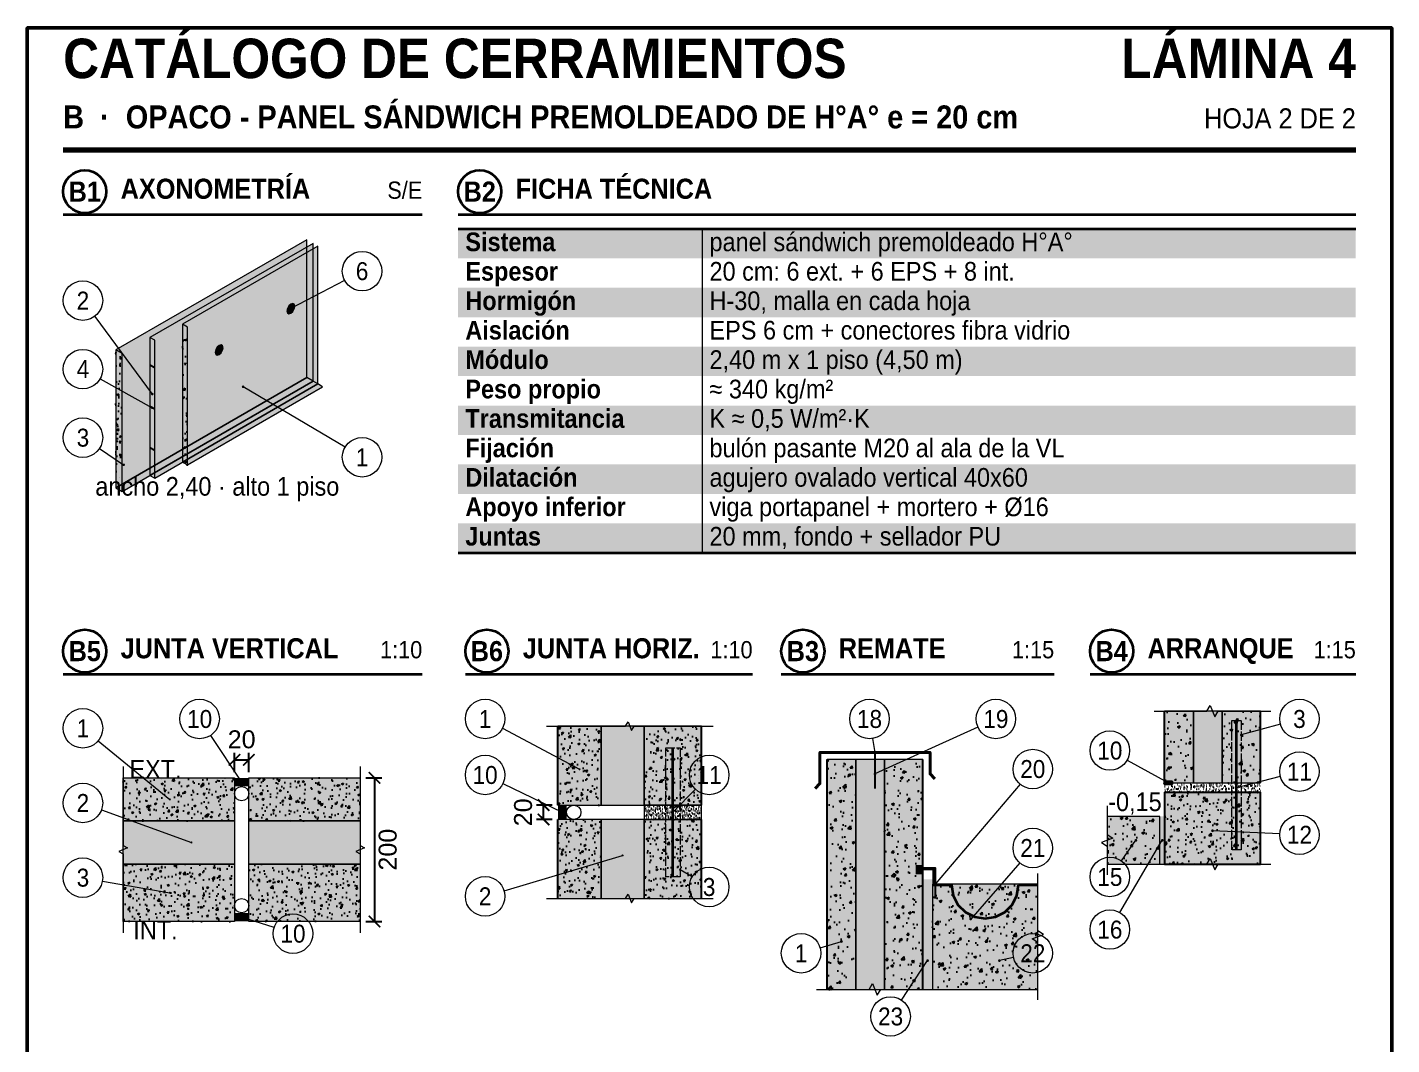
# Model space of a CAD drawing. Header units: millimetres. Extents: x 10 to 200, y 10 to 287.
# Drawn here: x 10 to 200, y 145.4 to 287.1 of the extents above; entities that cross this region are included whole.
import ezdxf
from ezdxf.enums import TextEntityAlignment as Align

# ---------------------------------------------------------------- set-up
doc = ezdxf.new("R2010")
doc.units = ezdxf.units.MM
doc.linetypes.add('DASHED', pattern=[1.524, 1.27, -0.254])
for name, color, linetype in [('0-MARCO', 7, 'Continuous'), ('1-AISLACION', 8, 'Continuous'), ('1-CHAPA', 7, 'Continuous'), ('1-CONTORNO', 7, 'Continuous'), ('1-HORMIGON', 8, 'Continuous'), ('1-OCULTAR', 7, 'Continuous'), ('1-SELLADOS', 250, 'Continuous'), ('1-TORNILLERIA', 7, 'Continuous'), ('1-VISTA', 8, 'Continuous'), ('2-COTAS', 7, 'Continuous'), ('3-REFERENCIAS', 7, 'Continuous'), ('3-TABLAS', 7, 'Continuous'), ('3-TEXTOS', 7, 'Continuous'), ('3-TITULOS', 7, 'Continuous')]:
    doc.layers.add(name, color=color, linetype=linetype)
doc.styles.add('ARIAL', font='arial.ttf')
doc.styles.add('ARIAL-NEGRITA', font='arialbd.ttf')
doc.dimstyles.new('CATALOGO', dxfattribs={"dimtxt": 2.5, "dimasz": 1.6, "dimexe": 1, "dimexo": 0.8, "dimgap": 0.6, "dimtad": 1, "dimdec": 0, "dimtxsty": 'ARIAL', "dimblk": 'ARCHTICK', "dimcen": 2.5, "dimclrd": 7, "dimclre": 7, "dimclrt": 7, "dimazin": 3, "dimtfac": 1, "dimtmove": 0, "dimatfit": 3, "dimarcsym": 0})
pattern_1 = [(50, (7.695, 130.4), (2.25909, -0.197645), [0.23622, -2.59842]), (355, (7.695, 130.4), (-0.43702, 2.369105), [0.188976, -2.078743]), (100.4514, (7.8832, 130.3835), (1.82207, 2.17146), [0.200756, -2.20832]), (46.1842, (7.695, 131.03), (3.36138, -0.521325), [0.35433, -3.89763]), (96.6356, (7.975, 130.9865), (2.94381, 3.06808), [0.30113, -3.31248]), (351.184, (7.695, 131.03), (2.94381, 3.06808), [0.28346, -3.1181]), (21, (8.0099, 130.8724), (1.880018, -1.268088), [0.23622, -2.59842]), (326, (8.0099, 130.8724), (0.766345, 2.28393), [0.188976, -2.078736]), (71.4514, (8.1665, 130.7668), (2.646364, 1.015842), [0.200756, -2.208315]), (37.5, (7.6949, 130.4), (0.0382987, 1.0484825), [0, -2.053539, 0, -2.110232, 0, -2.08661]), (7.5, (7.6949, 130.4), (0.828564, 1.242239), [0, -1.203147, 0, -2.006295, 0, -0.795274]), (-32.5, (6.99256, 130.4), (1.6813234, -0.0710364), [0, -0.7874, 0, -2.456688, 0, -3.259836]), (-42.5, (6.6776, 130.4), (1.836802, 0.315288), [0, -1.02362, 0, -1.631493, 0, -2.314956])]
pattern_2 = [(50, (13.35, 120.05), (2.73277, -0.239086), [0.28575, -3.14325]), (355, (13.35, 120.05), (-0.52865, 2.86585), [0.2286, -2.51461]), (100.4514, (13.5777, 120.03), (2.20412, 2.62677), [0.24285, -2.67135]), (46.184, (13.35, 120.812), (4.06619, -0.63063), [0.42862, -4.71488]), (96.6356, (13.689, 120.7594), (3.56106, 3.7114), [0.36428, -4.00703]), (351.184, (13.35, 120.812), (3.56106, 3.7114), [0.3429, -3.7719]), (21, (13.731, 120.6215), (2.274216, -1.53398), [0.28575, -3.14325]), (326, (13.731, 120.6215), (0.92703, 2.76282), [0.2286, -2.5146]), (71.4514, (13.9205, 120.4937), (3.20125, 1.22884), [0.24285, -2.67135]), (37.5, (13.35, 120.05), (0.046329, 1.268326), [0, -2.48412, 0, -2.5527, 0, -2.524125]), (7.5, (13.35, 120.05), (1.002295, 1.502709), [0, -1.45542, 0, -2.42697, 0, -0.962025]), (-32.5, (12.5004, 120.05), (2.033859, -0.085931), [0, -0.9525, 0, -2.9718, 0, -3.94335]), (-42.5, (12.1194, 120.05), (2.221938, 0.381397), [0, -1.23825, 0, -1.97358, 0, -2.80035])]
pattern_3 = [(50, (28.9, 123.75), (2.73277, -0.239086), [0.28575, -3.14325]), (355, (28.9, 123.75), (-0.52865, 2.86585), [0.2286, -2.51461]), (100.4514, (29.1277, 123.73), (2.20412, 2.626766), [0.24285, -2.67135]), (46.1842, (28.9, 124.512), (4.06619, -0.63063), [0.42862, -4.71488]), (96.6356, (29.239, 124.4594), (3.56106, 3.71139), [0.36428, -4.00703]), (351.184, (28.9, 124.512), (3.56106, 3.7114), [0.3429, -3.7719]), (21, (29.281, 124.3215), (2.274216, -1.53398), [0.28575, -3.14325]), (326, (29.281, 124.3215), (0.92703, 2.76282), [0.2286, -2.5146]), (71.4514, (29.4705, 124.1937), (3.201246, 1.22884), [0.24285, -2.67135]), (37.5, (28.9, 123.75), (0.046329, 1.268326), [0, -2.48412, 0, -2.5527, 0, -2.524125]), (7.5, (28.9, 123.75), (1.002295, 1.502709), [0, -1.45542, 0, -2.42697, 0, -0.962025]), (-32.5, (28.0504, 123.75), (2.033859, -0.085931), [0, -0.9525, 0, -2.9718, 0, -3.94335]), (-42.5, (27.6694, 123.75), (2.221938, 0.381397), [0, -1.23825, 0, -1.97358, 0, -2.80035])]
pattern_4 = [(50, (-5.2933, 52.4267), (3.643693, -0.31878), [0.381, -4.191]), (355, (-5.2933, 52.4267), (-0.70487, 3.82114), [0.3048, -3.35281]), (100.4514, (-4.9897, 52.4), (2.938825, 3.502355), [0.3238, -3.561805]), (46.1842, (-5.2933, 53.4427), (5.42158, -0.84085), [0.5715, -6.2865]), (96.6356, (-4.8415, 53.3726), (4.74808, 4.94852), [0.4857, -5.34271]), (351.184, (-5.2933, 53.4427), (4.74808, 4.94852), [0.4572, -5.0292]), (21, (-4.7853, 53.1887), (3.03229, -2.045304), [0.381, -4.191]), (326, (-4.7853, 53.1887), (1.23604, 3.68376), [0.3048, -3.3528]), (71.4514, (-4.5326, 53.0182), (4.26833, 1.638455), [0.3238, -3.5618]), (37.5, (-5.2933, 52.4267), (0.061772, 1.691101), [0, -3.31216, 0, -3.4036, 0, -3.3655]), (7.5, (-5.2933, 52.4267), (1.336393, 2.003611), [0, -1.94056, 0, -3.23596, 0, -1.2827]), (-32.5, (-6.4262, 52.4267), (2.711812, -0.114575), [0, -1.27, 0, -3.9624, 0, -5.2578]), (-42.5, (-6.9342, 52.4267), (2.962584, 0.50853), [0, -1.651, 0, -2.63144, 0, -3.7338])]
pattern_5 = [(50, (1.05, 63.1833), (3.643693, -0.31878), [0.381, -4.191]), (355, (1.05, 63.1833), (-0.70487, 3.82114), [0.3048, -3.35281]), (100.4514, (1.3536, 63.1568), (2.938825, 3.502355), [0.3238, -3.561805]), (46.1842, (1.05, 64.1993), (5.42158, -0.84085), [0.5715, -6.2865]), (96.6356, (1.502, 64.129), (4.74808, 4.94852), [0.4857, -5.34271]), (351.1842, (1.05, 64.1993), (4.74808, 4.94852), [0.4572, -5.0292]), (21, (1.558, 63.9453), (3.032288, -2.045304), [0.381, -4.191]), (326, (1.558, 63.9453), (1.23604, 3.68376), [0.3048, -3.3528]), (71.4514, (1.8107, 63.775), (4.26833, 1.638455), [0.3238, -3.5618]), (37.5, (1.05, 63.1833), (0.061772, 1.691101), [0, -3.31216, 0, -3.4036, 0, -3.3655]), (7.5, (1.05, 63.1833), (1.336393, 2.003611), [0, -1.94056, 0, -3.23596, 0, -1.2827]), (-32.5, (-0.0828, 63.1833), (2.711812, -0.114575), [0, -1.27, 0, -3.9624, 0, -5.2578]), (-42.5, (-0.5908, 63.1833), (2.962584, 0.50853), [0, -1.651, 0, -2.63144, 0, -3.7338])]

# ---------------------------------------------------------------- blocks, each defined once
blk = doc.blocks.new('_ARCHTICK')
at = {"color": 0, "linetype": 'ByBlock', "const_width": 0.15}
blk.add_lwpolyline([(-0.5, -0.5), (0.5, 0.5)], dxfattribs=at)

msp = doc.modelspace()

# ---------------------------------------------------------------- hatches: boundary and pattern name
at = {"layer": '1-AISLACION', "true_color": 0xfcf3cd}
h = msp.add_hatch(color=254, dxfattribs=at)
h.dxf.hatch_style = 1
h.paths.add_polyline_path([(172.38, 181.85), (176.38, 181.85), (176.38, 191.85), (172.38, 191.85)])
h = msp.add_hatch(color=254, dxfattribs=at)
h.dxf.hatch_style = 1
h.paths.add_polyline_path([(89.9, 178.75), (95.9, 178.75), (95.9, 189.75), (89.9, 189.75)])
h = msp.add_hatch(color=254, dxfattribs=at)
h.dxf.hatch_style = 1
h.paths.add_polyline_path([(125.37, 153.09), (129.37, 153.09), (129.37, 185.09), (125.37, 185.09)])
h = msp.add_hatch(color=254, dxfattribs=at)
h.dxf.hatch_style = 1
h.paths.add_polyline_path([(89.9, 165.75), (95.9, 165.75), (95.9, 176.75), (89.9, 176.75)])
h = msp.add_hatch(color=254, dxfattribs=at)
h.dxf.hatch_style = 1
h.paths.add_polyline_path([(167.72, 170.52), (168.38, 170.52), (168.38, 177.18), (167.72, 177.18)])
h = msp.add_hatch(color=254, dxfattribs=at)
h.dxf.hatch_style = 1
h.paths.add_polyline_path([(23.35, 176.55), (38.85, 176.55), (38.85, 170.55), (23.35, 170.55)])
h = msp.add_hatch(color=254, dxfattribs=at)
h.dxf.hatch_style = 1
h.paths.add_polyline_path([(40.85, 176.55), (56.35, 176.55), (56.35, 170.55), (40.85, 170.55)])
h = msp.add_hatch(color=254, dxfattribs=at)
h.dxf.hatch_style = 1
h.paths.add_polyline_path([(134.71, 153.09), (136.04, 153.09), (136.04, 168.43), (134.71, 168.43)])
at = {"layer": '1-HORMIGON', "true_color": 0xbebebe}
h = msp.add_hatch(color=9, dxfattribs=at)
h.dxf.hatch_style = 1
h.paths.add_polyline_path([(47.25, 248.22), (47.18, 248.5), (46.98, 248.62), (46.7, 248.54), (46.42, 248.3), (46.22, 247.94), (46.14, 247.58), (46.22, 247.31), (46.42, 247.19), (46.7, 247.26), (46.98, 247.51), (47.18, 247.86)])
at = {"layer": '1-HORMIGON'}
h = msp.add_hatch(dxfattribs=at)
h.set_pattern_fill('AR-CONC', color=8, scale=0.0124)
h.set_pattern_definition(pattern_1)
h.paths.add_polyline_path([(32.29, 226.15), (32.29, 245.34), (31.63, 245.73), (31.63, 226.53)])
h = msp.add_hatch(dxfattribs=at)
h.set_pattern_fill('AR-CONC', color=8, scale=0.0124)
h.set_pattern_definition(pattern_1)
h.paths.add_polyline_path([(23.2, 222.44), (23.2, 241.63), (22.32, 242.14), (22.32, 222.95)])
at = {"layer": '1-HORMIGON', "true_color": 0xbebebe}
h = msp.add_hatch(color=9, dxfattribs=at)
h.dxf.hatch_style = 1
h.paths.add_polyline_path([(37.28, 242.46), (37.2, 242.74), (37, 242.86), (36.72, 242.78), (36.45, 242.54), (36.24, 242.19), (36.17, 241.82), (36.24, 241.55), (36.45, 241.43), (36.72, 241.5), (37, 241.75), (37.2, 242.1)])
at = {"layer": '1-HORMIGON', "true_color": 0xe1e1e1}
h = msp.add_hatch(color=254, dxfattribs=at)
h.dxf.hatch_style = 1
h.paths.add_polyline_path([(168.38, 181.85), (172.38, 181.85), (172.38, 191.85), (168.38, 191.85)])
at = {"layer": '1-HORMIGON'}
h = msp.add_hatch(dxfattribs=at)
h.set_pattern_fill('AR-CONC', color=8, scale=0.02)
h.set_pattern_definition(pattern_5)
h.paths.add_polyline_path([(168.38, 181.85), (172.38, 181.85), (172.38, 191.85), (168.38, 191.85)])
at = {"layer": '1-HORMIGON', "true_color": 0xe1e1e1}
h = msp.add_hatch(color=254, dxfattribs=at)
h.dxf.hatch_style = 1
h.paths.add_polyline_path([(176.38, 181.85), (181.72, 181.85), (181.72, 191.85), (176.38, 191.85)])
at = {"layer": '1-HORMIGON'}
h = msp.add_hatch(dxfattribs=at)
h.set_pattern_fill('AR-CONC', color=8, scale=0.02)
h.set_pattern_definition(pattern_5)
h.paths.add_polyline_path([(176.38, 181.85), (181.72, 181.85), (181.72, 191.85), (176.38, 191.85)])
at = {"layer": '1-HORMIGON', "true_color": 0xe1e1e1}
h = msp.add_hatch(color=254, dxfattribs=at)
h.dxf.hatch_style = 1
h.paths.add_polyline_path([(83.9, 178.75), (89.9, 178.75), (89.9, 189.75), (83.9, 189.75)])
at = {"layer": '1-HORMIGON'}
h = msp.add_hatch(dxfattribs=at)
h.set_pattern_fill('AR-CONC', color=8, scale=0.015)
h.set_pattern_definition(pattern_3)
h.paths.add_polyline_path([(83.9, 178.75), (89.9, 178.75), (89.9, 189.75), (83.9, 189.75)])
at = {"layer": '1-HORMIGON', "true_color": 0xe1e1e1}
h = msp.add_hatch(color=254, dxfattribs=at)
h.dxf.hatch_style = 1
h.paths.add_polyline_path([(95.9, 178.75), (103.9, 178.75), (103.9, 189.75), (95.9, 189.75)])
at = {"layer": '1-HORMIGON'}
h = msp.add_hatch(dxfattribs=at)
h.set_pattern_fill('AR-CONC', color=8, scale=0.015)
h.set_pattern_definition(pattern_3)
h.paths.add_polyline_path([(95.9, 178.75), (103.9, 178.75), (103.9, 189.75), (95.9, 189.75)])
at = {"layer": '1-HORMIGON', "true_color": 0xe1e1e1}
h = msp.add_hatch(color=254, dxfattribs=at)
h.dxf.hatch_style = 1
h.paths.add_polyline_path([(121.37, 153.09), (125.37, 153.09), (125.37, 185.09), (121.37, 185.09)])
at = {"layer": '1-HORMIGON'}
h = msp.add_hatch(dxfattribs=at)
h.set_pattern_fill('AR-CONC', color=8, scale=0.02)
h.set_pattern_definition(pattern_4)
h.paths.add_polyline_path([(121.37, 153.09), (125.37, 153.09), (125.37, 185.09), (121.37, 185.09)])
at = {"layer": '1-HORMIGON', "true_color": 0xe1e1e1}
h = msp.add_hatch(color=254, dxfattribs=at)
h.dxf.hatch_style = 1
h.paths.add_polyline_path([(129.37, 153.09), (134.71, 153.09), (134.71, 185.09), (129.37, 185.09)])
at = {"layer": '1-HORMIGON'}
h = msp.add_hatch(dxfattribs=at)
h.set_pattern_fill('AR-CONC', color=8, scale=0.02)
h.set_pattern_definition(pattern_4)
h.paths.add_polyline_path([(129.37, 153.09), (134.71, 153.09), (134.71, 185.09), (129.37, 185.09)])
at = {"layer": '1-HORMIGON', "true_color": 0xe1e1e1}
h = msp.add_hatch(color=254, dxfattribs=at)
h.dxf.hatch_style = 1
h.paths.add_polyline_path([(23.35, 182.55), (38.85, 182.55), (38.85, 176.55), (23.35, 176.55)])
at = {"layer": '1-HORMIGON'}
h = msp.add_hatch(dxfattribs=at)
h.set_pattern_fill('AR-CONC', color=8, scale=0.015)
h.set_pattern_definition(pattern_2)
h.paths.add_polyline_path([(23.35, 182.55), (38.85, 182.55), (38.85, 176.55), (23.35, 176.55)])
at = {"layer": '1-HORMIGON', "true_color": 0xe1e1e1}
h = msp.add_hatch(color=254, dxfattribs=at)
h.dxf.hatch_style = 1
h.paths.add_polyline_path([(40.85, 182.55), (56.35, 182.55), (56.35, 176.55), (40.85, 176.55)])
at = {"layer": '1-HORMIGON'}
h = msp.add_hatch(dxfattribs=at)
h.set_pattern_fill('AR-CONC', color=8, scale=0.015)
h.set_pattern_definition(pattern_2)
h.paths.add_polyline_path([(40.85, 182.55), (56.35, 182.55), (56.35, 176.55), (40.85, 176.55)])
h = msp.add_hatch(dxfattribs=at)
h.set_pattern_fill('AR-SAND', color=8, scale=0.013333)
h.set_pattern_definition([(37.5, (1.05, 63.18333), (-0.0213338, 0.652551), [0, -0.5147733, 0, -0.5757333, 0, -0.5503333]), (7.5, (1.05, 63.1833), (0.5993644, 0.9557668), [0, -0.2777067, 0, -0.4639733, 0, -0.1778]), (-32.5, (0.63344, 63.18333), (1.0546565, 0.0019162), [0, -0.1693333, 0, -0.6096, 0, -0.7958667]), (-42.5, (0.6334, 63.1833), (1.0180753, 0.297239), [0, -0.0846667, 0, -0.3996267, 0, -0.4572])])
h.paths.add_polyline_path([(168.38, 180.52), (181.72, 180.52), (181.72, 181.85), (168.38, 181.85)])
at = {"layer": '1-HORMIGON', "true_color": 0xe1e1e1}
h = msp.add_hatch(color=254, dxfattribs=at)
h.dxf.hatch_style = 1
h.paths.add_polyline_path([(168.38, 170.52), (181.72, 170.52), (181.72, 180.52), (168.38, 180.52)])
at = {"layer": '1-HORMIGON'}
h = msp.add_hatch(dxfattribs=at)
h.set_pattern_fill('AR-CONC', color=8, scale=0.016667)
h.set_pattern_definition([(50, (1.05, 63.1833), (3.03641, -0.26565), [0.3175, -3.4925]), (355, (1.05, 63.1833), (-0.58739, 3.18428), [0.254, -2.79401]), (100.4514, (1.303, 63.1612), (2.44902, 2.91863), [0.269833, -2.96817]), (46.1842, (1.05, 64.03), (4.517984, -0.700705), [0.47625, -5.23875]), (96.6356, (1.4265, 63.9716), (3.95674, 4.12377), [0.40475, -4.45226]), (351.1842, (1.05, 64.03), (3.95674, 4.12377), [0.381, -4.191]), (21, (1.4733, 63.8183), (2.526907, -1.70442), [0.3175, -3.4925]), (326, (1.4733, 63.8183), (1.030034, 3.0698), [0.254, -2.794]), (71.4514, (1.684, 63.6763), (3.55694, 1.36538), [0.269833, -2.968166]), (37.5, (1.05, 63.1833), (0.0514767, 1.4092506), [0, -2.760133, 0, -2.836333, 0, -2.804583]), (7.5, (1.05, 63.1833), (1.113661, 1.669676), [0, -1.617133, 0, -2.696633, 0, -1.068917]), (-32.5, (0.106, 63.1833), (2.259843, -0.095479), [0, -1.058333, 0, -3.302, 0, -4.3815]), (-42.5, (-0.3174, 63.1833), (2.46882, 0.423775), [0, -1.375833, 0, -2.192867, 0, -3.1115])])
h.paths.add_polyline_path([(168.38, 170.52), (181.72, 170.52), (181.72, 180.52), (168.38, 180.52)])
h = msp.add_hatch(dxfattribs=at)
h.set_pattern_fill('AR-SAND', color=8, scale=0.01)
h.set_pattern_definition([(37.5, (28.9, 123.75), (-0.0160003, 0.4894132), [0, -0.38608, 0, -0.4318, 0, -0.41275]), (7.5, (28.9, 123.75), (0.4495233, 0.716825), [0, -0.20828, 0, -0.34798, 0, -0.13335]), (-32.5, (28.5876, 123.75), (0.7909924, 0.0014372), [0, -0.127, 0, -0.4572, 0, -0.5969]), (-42.5, (28.5876, 123.75), (0.7635565, 0.2229293), [0, -0.0635, 0, -0.29972, 0, -0.3429])])
h.paths.add_polyline_path([(95.9, 176.75), (103.9, 176.75), (103.9, 178.75), (95.9, 178.75)])
at = {"layer": '1-HORMIGON', "true_color": 0xe1e1e1}
h = msp.add_hatch(color=254, dxfattribs=at)
h.dxf.hatch_style = 1
h.paths.add_polyline_path([(83.9, 165.75), (89.9, 165.75), (89.9, 176.75), (83.9, 176.75)])
at = {"layer": '1-HORMIGON'}
h = msp.add_hatch(dxfattribs=at)
h.set_pattern_fill('AR-CONC', color=8, scale=0.015)
h.set_pattern_definition(pattern_3)
h.paths.add_polyline_path([(83.9, 165.75), (89.9, 165.75), (89.9, 176.75), (83.9, 176.75)])
at = {"layer": '1-HORMIGON', "true_color": 0xe1e1e1}
h = msp.add_hatch(color=254, dxfattribs=at)
h.dxf.hatch_style = 1
h.paths.add_polyline_path([(95.9, 165.75), (103.9, 165.75), (103.9, 176.75), (95.9, 176.75)])
at = {"layer": '1-HORMIGON'}
h = msp.add_hatch(dxfattribs=at)
h.set_pattern_fill('AR-CONC', color=8, scale=0.015)
h.set_pattern_definition(pattern_3)
h.paths.add_polyline_path([(95.9, 165.75), (103.9, 165.75), (103.9, 176.75), (95.9, 176.75)])
at = {"layer": '1-HORMIGON', "true_color": 0xe1e1e1}
h = msp.add_hatch(color=254, dxfattribs=at)
h.dxf.hatch_style = 1
h.paths.add_polyline_path([(160.38, 170.52), (167.72, 170.52), (167.72, 177.18), (160.38, 177.18)])
at = {"layer": '1-HORMIGON'}
h = msp.add_hatch(dxfattribs=at)
h.set_pattern_fill('AR-CONC', color=8, scale=0.02)
h.set_pattern_definition(pattern_5)
h.paths.add_polyline_path([(160.38, 170.52), (167.72, 170.52), (167.72, 177.18), (160.38, 177.18)])
at = {"layer": '1-HORMIGON', "true_color": 0xe1e1e1}
h = msp.add_hatch(color=254, dxfattribs=at)
h.dxf.hatch_style = 1
h.paths.add_polyline_path([(23.35, 170.55), (38.85, 170.55), (38.85, 162.55), (23.35, 162.55)])
at = {"layer": '1-HORMIGON'}
h = msp.add_hatch(dxfattribs=at)
h.set_pattern_fill('AR-CONC', color=8, scale=0.015)
h.set_pattern_definition(pattern_2)
h.paths.add_polyline_path([(23.35, 170.55), (38.85, 170.55), (38.85, 162.55), (23.35, 162.55)])
at = {"layer": '1-HORMIGON', "true_color": 0xe1e1e1}
h = msp.add_hatch(color=254, dxfattribs=at)
h.dxf.hatch_style = 1
h.paths.add_polyline_path([(40.85, 170.55), (56.35, 170.55), (56.35, 162.55), (40.85, 162.55)])
at = {"layer": '1-HORMIGON'}
h = msp.add_hatch(dxfattribs=at)
h.set_pattern_fill('AR-CONC', color=8, scale=0.015)
h.set_pattern_definition(pattern_2)
h.paths.add_polyline_path([(40.85, 170.55), (56.35, 170.55), (56.35, 162.55), (40.85, 162.55)])
at = {"layer": '1-HORMIGON', "true_color": 0xe1e1e1}
h = msp.add_hatch(color=254, dxfattribs=at)
h.dxf.hatch_style = 1
h.paths.add_polyline_path([(136.04, 153.09), (150.71, 153.09), (150.71, 167.76), (136.04, 167.76)])
at = {"layer": '1-HORMIGON'}
h = msp.add_hatch(dxfattribs=at)
h.set_pattern_fill('AR-CONC', color=8, scale=0.02)
h.set_pattern_definition(pattern_4)
h.paths.add_polyline_path([(136.04, 153.09), (150.71, 153.09), (150.71, 167.76), (136.04, 167.76)])
at = {"layer": '1-OCULTAR', "true_color": 0xe1e1e1}
h = msp.add_hatch(color=254, dxfattribs=at)
h.dxf.hatch_style = 1
h.paths.add_polyline_path([(22.32, 242.14), (22.32, 222.95), (48.92, 238.3), (48.92, 257.5)])
at = {"layer": '1-OCULTAR', "true_color": 0xfcf3cd}
h = msp.add_hatch(color=254, dxfattribs=at)
h.dxf.hatch_style = 1
h.paths.add_polyline_path([(27.08, 243.87), (27.08, 224.68), (49.8, 237.79), (49.8, 256.99)])
at = {"layer": '1-OCULTAR', "true_color": 0xe1e1e1}
h = msp.add_hatch(color=254, dxfattribs=at)
h.dxf.hatch_style = 1
h.paths.add_polyline_path([(31.63, 245.73), (31.63, 226.53), (50.47, 237.41), (50.47, 256.6)])
h = msp.add_hatch(color=254, dxfattribs=at)
h.dxf.hatch_style = 1
h.paths.add_polyline_path([(32.29, 226.15), (32.29, 245.34), (31.63, 245.73), (31.63, 226.53)])
at = {"layer": '1-OCULTAR', "true_color": 0xfcf3cd}
h = msp.add_hatch(color=254, dxfattribs=at)
h.dxf.hatch_style = 1
h.paths.add_polyline_path([(27.75, 224.29), (27.75, 243.49), (27.08, 243.87), (27.08, 224.68)])
at = {"layer": '1-OCULTAR', "true_color": 0xe1e1e1}
h = msp.add_hatch(color=254, dxfattribs=at)
h.dxf.hatch_style = 1
h.paths.add_polyline_path([(23.2, 222.44), (23.2, 241.63), (22.32, 242.14), (22.32, 222.95)])
h = msp.add_hatch(color=254, dxfattribs=at)
h.dxf.hatch_style = 1
h.paths.add_polyline_path([(22.32, 222.95), (23.2, 222.44), (49.8, 237.79), (48.92, 238.3)])
at = {"layer": '1-OCULTAR', "true_color": 0xfcf3cd}
h = msp.add_hatch(color=254, dxfattribs=at)
h.dxf.hatch_style = 1
h.paths.add_polyline_path([(27.08, 224.68), (27.75, 224.29), (50.47, 237.41), (49.8, 237.79)])
at = {"layer": '1-OCULTAR', "true_color": 0xe1e1e1}
h = msp.add_hatch(color=254, dxfattribs=at)
h.dxf.hatch_style = 1
h.paths.add_polyline_path([(31.63, 226.53), (32.29, 226.15), (51.13, 237.02), (50.47, 237.41)])
at = {"layer": '1-OCULTAR', "true_color": 0xffffff}
h = msp.add_hatch(color=7, dxfattribs=at)
h.dxf.hatch_style = 1
h.paths.add_polyline_path([(133.71, 169.09), (134.71, 169.09), (134.71, 170.43), (133.71, 170.43)])
h = msp.add_hatch(color=7, dxfattribs=at)
h.dxf.hatch_style = 1
h.paths.add_polyline_path([(138.71, 167.63), (138.94, 166.18), (139.6, 164.88), (140.63, 163.85), (141.93, 163.19), (143.37, 162.96), (144.82, 163.19), (146.12, 163.85), (147.15, 164.88), (147.81, 166.18), (148.04, 167.63)])
at = {"layer": '1-SELLADOS'}
h = msp.add_hatch(color=250, dxfattribs=at)
h.dxf.hatch_style = 1
h.paths.add_polyline_path([(38.85, 182.55), (40.85, 182.55), (40.85, 181.35), (38.85, 181.35)])
h = msp.add_hatch(color=250, dxfattribs=at)
h.dxf.hatch_style = 1
h.paths.add_polyline_path([(83.9, 176.75), (85.1, 176.75), (85.1, 178.75), (83.9, 178.75)])
h = msp.add_hatch(color=250, dxfattribs=at)
h.dxf.hatch_style = 1
h.paths.add_polyline_path([(38.85, 162.55), (40.85, 162.55), (40.85, 163.75), (38.85, 163.75)])
at = {"layer": '3-REFERENCIAS'}
h = msp.add_hatch(color=256, dxfattribs=at)
h.dxf.hatch_style = 1
edge = h.paths.add_edge_path()
edge.add_arc((46.7, 247.9), 0.186, 0, 360)
h = msp.add_hatch(color=256, dxfattribs=at)
h.dxf.hatch_style = 1
edge = h.paths.add_edge_path()
edge.add_arc((27.41, 236), 0.186, 0, 360)
h = msp.add_hatch(color=256, dxfattribs=at)
h.dxf.hatch_style = 1
edge = h.paths.add_edge_path()
edge.add_arc((40.05, 237.02), 0.186, 0, 360)
h = msp.add_hatch(color=256, dxfattribs=at)
h.dxf.hatch_style = 1
edge = h.paths.add_edge_path()
edge.add_arc((27.41, 234.08), 0.186, 0, 360)
h = msp.add_hatch(color=256, dxfattribs=at)
h.dxf.hatch_style = 1
edge = h.paths.add_edge_path()
edge.add_arc((23.42, 226.15), 0.186, 0, 360)
h = msp.add_hatch(color=256, dxfattribs=at)
h.dxf.hatch_style = 1
edge = h.paths.add_edge_path()
edge.add_arc((179.05, 188.52), 0.2, 0, 360)
h = msp.add_hatch(color=256, dxfattribs=at)
h.dxf.hatch_style = 1
edge = h.paths.add_edge_path()
edge.add_arc((128.04, 186.09), 0.2, 0, 360)
h = msp.add_hatch(color=256, dxfattribs=at)
h.dxf.hatch_style = 1
edge = h.paths.add_edge_path()
edge.add_arc((86.9, 183.75), 0.15, 0, 360)
h = msp.add_hatch(color=256, dxfattribs=at)
h.dxf.hatch_style = 1
edge = h.paths.add_edge_path()
edge.add_arc((128.04, 183.09), 0.2, 0, 360)
h = msp.add_hatch(color=256, dxfattribs=at)
h.dxf.hatch_style = 1
edge = h.paths.add_edge_path()
edge.add_arc((39.85, 181.95), 0.15, 0, 360)
h = msp.add_hatch(color=256, dxfattribs=at)
h.dxf.hatch_style = 1
edge = h.paths.add_edge_path()
edge.add_arc((168.92, 181.85), 0.2, 0, 360)
h = msp.add_hatch(color=256, dxfattribs=at)
h.dxf.hatch_style = 1
edge = h.paths.add_edge_path()
edge.add_arc((178.38, 181.18), 0.2, 0, 360)
h = msp.add_hatch(color=256, dxfattribs=at)
h.dxf.hatch_style = 1
edge = h.paths.add_edge_path()
edge.add_arc((29.85, 179.55), 0.15, 0, 360)
h = msp.add_hatch(color=256, dxfattribs=at)
h.dxf.hatch_style = 1
edge = h.paths.add_edge_path()
edge.add_arc((84.5, 177.75), 0.15, 0, 360)
h = msp.add_hatch(color=256, dxfattribs=at)
h.dxf.hatch_style = 1
edge = h.paths.add_edge_path()
edge.add_arc((99.9, 177.75), 0.15, 0, 360)
h = msp.add_hatch(color=256, dxfattribs=at)
h.dxf.hatch_style = 1
edge = h.paths.add_edge_path()
edge.add_arc((175.05, 175.18), 0.2, 0, 360)
h = msp.add_hatch(color=256, dxfattribs=at)
h.dxf.hatch_style = 1
edge = h.paths.add_edge_path()
edge.add_arc((32.85, 173.55), 0.15, 0, 360)
h = msp.add_hatch(color=256, dxfattribs=at)
h.dxf.hatch_style = 1
edge = h.paths.add_edge_path()
edge.add_arc((164.38, 173.85), 0.2, 0, 360)
h = msp.add_hatch(color=256, dxfattribs=at)
h.dxf.hatch_style = 1
edge = h.paths.add_edge_path()
edge.add_arc((168.05, 173.85), 0.2, 0, 360)
h = msp.add_hatch(color=256, dxfattribs=at)
h.dxf.hatch_style = 1
edge = h.paths.add_edge_path()
edge.add_arc((92.9, 171.75), 0.15, 0, 360)
h = msp.add_hatch(color=256, dxfattribs=at)
h.dxf.hatch_style = 1
edge = h.paths.add_edge_path()
edge.add_arc((100.9, 169.75), 0.15, 0, 360)
h = msp.add_hatch(color=256, dxfattribs=at)
h.dxf.hatch_style = 1
edge = h.paths.add_edge_path()
edge.add_arc((136.44, 167.76), 0.2, 0, 360)
h = msp.add_hatch(color=256, dxfattribs=at)
h.dxf.hatch_style = 1
edge = h.paths.add_edge_path()
edge.add_arc((29.85, 166.55), 0.15, 0, 360)
h = msp.add_hatch(color=256, dxfattribs=at)
h.dxf.hatch_style = 1
edge = h.paths.add_edge_path()
edge.add_arc((39.85, 163.15), 0.15, 0, 360)
h = msp.add_hatch(color=256, dxfattribs=at)
h.dxf.hatch_style = 1
edge = h.paths.add_edge_path()
edge.add_arc((141.37, 162.89), 0.2, 0, 360)
h = msp.add_hatch(color=256, dxfattribs=at)
h.dxf.hatch_style = 1
edge = h.paths.add_edge_path()
edge.add_arc((123.37, 159.76), 0.2, 0, 360)
h = msp.add_hatch(color=256, dxfattribs=at)
h.dxf.hatch_style = 1
edge = h.paths.add_edge_path()
edge.add_arc((135.37, 157.09), 0.2, 0, 360)
h = msp.add_hatch(color=256, dxfattribs=at)
h.dxf.hatch_style = 1
edge = h.paths.add_edge_path()
edge.add_arc((145.37, 157.09), 0.2, 0, 360)
at = {"layer": '3-TABLAS', "true_color": 0xeeeeee}
h = msp.add_hatch(color=7, dxfattribs=at)
h.dxf.hatch_style = 1
h.paths.add_polyline_path([(70, 254.9), (195, 254.9), (195, 259), (70, 259)])
h = msp.add_hatch(color=7, dxfattribs=at)
h.dxf.hatch_style = 1
h.paths.add_polyline_path([(70, 246.7), (195, 246.7), (195, 250.8), (70, 250.8)])
h = msp.add_hatch(color=7, dxfattribs=at)
h.dxf.hatch_style = 1
h.paths.add_polyline_path([(70, 238.5), (195, 238.5), (195, 242.6), (70, 242.6)])
h = msp.add_hatch(color=7, dxfattribs=at)
h.dxf.hatch_style = 1
h.paths.add_polyline_path([(70, 230.3), (195, 230.3), (195, 234.4), (70, 234.4)])
h = msp.add_hatch(color=7, dxfattribs=at)
h.dxf.hatch_style = 1
h.paths.add_polyline_path([(70, 222.1), (195, 222.1), (195, 226.2), (70, 226.2)])
h = msp.add_hatch(color=7, dxfattribs=at)
h.dxf.hatch_style = 1
h.paths.add_polyline_path([(70, 213.9), (195, 213.9), (195, 218), (70, 218)])

# ---------------------------------------------------------------- linework, layer by layer
at = {"layer": '0-MARCO', "lineweight": 50}
msp.add_lwpolyline([(10, 10), (200, 10), (200, 287), (10, 287)], close=True, dxfattribs=at)
at = {"layer": '1-AISLACION', "lineweight": 9}
for points in [[(172.38, 181.85), (176.38, 181.85), (176.38, 191.85), (172.38, 191.85)], [(89.9, 178.75), (95.9, 178.75), (95.9, 189.75), (89.9, 189.75)], [(125.37, 153.09), (129.37, 153.09), (129.37, 185.09), (125.37, 185.09)], [(89.9, 165.75), (95.9, 165.75), (95.9, 176.75), (89.9, 176.75)], [(23.35, 176.55), (38.85, 176.55), (38.85, 170.55), (23.35, 170.55)], [(40.85, 176.55), (56.35, 176.55), (56.35, 170.55), (40.85, 170.55)]]:
    msp.add_lwpolyline(points, close=True, dxfattribs=at)
at = {"layer": '1-CHAPA', "lineweight": 40}
msp.add_lwpolyline([(119.71, 181.09), (120.37, 181.76), (120.37, 186.09), (135.71, 186.09), (135.71, 183.09), (136.37, 182.43)], dxfattribs=at)
at = {"layer": '1-CHAPA', "lineweight": 25}
msp.add_lwpolyline([(133.91, 170.03), (136.44, 170.03), (136.44, 165.76)], dxfattribs=at)
at = {"layer": '1-CHAPA', "lineweight": 35}
msp.add_lwpolyline([(134.84, 169.89), (136.17, 169.89), (136.17, 167.63), (138.71, 167.63), (138.71, 167.63), (138.94, 166.18), (139.6, 164.88), (140.63, 163.85), (141.93, 163.19), (143.37, 162.96), (144.82, 163.19), (146.12, 163.85), (147.15, 164.88), (147.81, 166.18), (148.04, 167.63), (150.71, 167.63)], dxfattribs=at)
at = {"layer": '1-CONTORNO', "lineweight": 13}
for points in [[(22.32, 242.14), (22.32, 222.95), (48.92, 238.3), (48.92, 257.5)], [(27.08, 243.87), (27.08, 224.68), (49.8, 237.79), (49.8, 256.99)], [(31.63, 245.73), (31.63, 226.53), (50.47, 237.41), (50.47, 256.6)], [(22.32, 222.95), (23.2, 222.44), (49.8, 237.79), (48.92, 238.3)], [(27.08, 224.68), (27.75, 224.29), (50.47, 237.41), (49.8, 237.79)], [(31.63, 226.53), (32.29, 226.15), (51.13, 237.02), (50.47, 237.41)]]:
    msp.add_lwpolyline(points, close=True, dxfattribs=at)
at = {"layer": '1-CONTORNO', "lineweight": 18}
for points in [[(32.29, 226.15), (32.29, 245.34), (31.63, 245.73), (31.63, 226.53)], [(27.75, 224.29), (27.75, 243.49), (27.08, 243.87), (27.08, 224.68)], [(23.2, 222.44), (23.2, 241.63), (22.32, 242.14), (22.32, 222.95)]]:
    msp.add_lwpolyline(points, close=True, dxfattribs=at)
at = {"layer": '1-CONTORNO', "lineweight": 13}
for points in [[(166.92, 191.85), (174.25, 191.85), (174.73, 192.65), (175.37, 191.05), (175.85, 191.85), (183.18, 191.85)], [(82.3, 189.75), (93.3, 189.75), (93.66, 190.35), (94.14, 189.15), (94.5, 189.75), (105.5, 189.75)], [(23.35, 184.15), (23.35, 173.15), (23.95, 172.79), (22.75, 172.31), (23.35, 171.95), (23.35, 160.95)], [(56.35, 184.15), (56.35, 173.15), (56.95, 172.79), (55.75, 172.31), (56.35, 171.95), (56.35, 160.95)], [(160.38, 178.65), (160.38, 174.65), (161.18, 174.17), (159.58, 173.53), (160.38, 173.05), (160.38, 169.05)], [(166.92, 170.52), (174.25, 170.52), (174.73, 171.32), (175.37, 169.72), (175.85, 170.52), (183.18, 170.52)], [(150.71, 151.63), (150.71, 159.63), (149.91, 160.11), (151.51, 160.75), (150.71, 161.23), (150.71, 169.23)], [(82.3, 165.75), (93.3, 165.75), (93.66, 166.35), (94.14, 165.15), (94.5, 165.75), (105.5, 165.75)], [(119.91, 153.09), (127.24, 153.09), (127.72, 153.89), (128.36, 152.29), (128.84, 153.09), (136.17, 153.09)]]:
    msp.add_lwpolyline(points, dxfattribs=at)
at = {"layer": '1-CONTORNO', "lineweight": 25}
for points in [[(168.38, 181.85), (168.38, 191.85)], [(181.72, 181.85), (181.72, 191.85)], [(83.9, 178.75), (83.9, 189.75)], [(103.9, 178.75), (103.9, 189.75)], [(121.37, 153.09), (121.37, 185.09)], [(134.71, 153.09), (134.71, 185.09)], [(83.9, 165.75), (83.9, 176.75)], [(103.9, 165.75), (103.9, 176.75)]]:
    msp.add_lwpolyline(points, dxfattribs=at)
at = {"layer": '1-HORMIGON', "lineweight": 13}
for points in [[(47.25, 248.22), (47.18, 248.5), (46.98, 248.62), (46.7, 248.54), (46.42, 248.3), (46.22, 247.94), (46.14, 247.58), (46.22, 247.31), (46.42, 247.19), (46.7, 247.26), (46.98, 247.51), (47.18, 247.86)], [(37.28, 242.46), (37.2, 242.74), (37, 242.86), (36.72, 242.78), (36.45, 242.54), (36.24, 242.19), (36.17, 241.82), (36.24, 241.55), (36.45, 241.43), (36.72, 241.5), (37, 241.75), (37.2, 242.1)], [(168.38, 181.85), (172.38, 181.85), (172.38, 191.85), (168.38, 191.85)], [(176.38, 181.85), (181.72, 181.85), (181.72, 191.85), (176.38, 191.85)], [(83.9, 178.75), (89.9, 178.75), (89.9, 189.75), (83.9, 189.75)], [(95.9, 178.75), (103.9, 178.75), (103.9, 189.75), (95.9, 189.75)], [(121.37, 153.09), (125.37, 153.09), (125.37, 185.09), (121.37, 185.09)], [(129.37, 153.09), (134.71, 153.09), (134.71, 185.09), (129.37, 185.09)], [(23.35, 182.55), (38.85, 182.55), (38.85, 176.55), (23.35, 176.55)], [(40.85, 182.55), (56.35, 182.55), (56.35, 176.55), (40.85, 176.55)], [(83.9, 165.75), (89.9, 165.75), (89.9, 176.75), (83.9, 176.75)], [(95.9, 165.75), (103.9, 165.75), (103.9, 176.75), (95.9, 176.75)], [(160.38, 170.52), (167.72, 170.52), (167.72, 177.18), (160.38, 177.18)], [(23.35, 170.55), (38.85, 170.55), (38.85, 162.55), (23.35, 162.55)], [(40.85, 170.55), (56.35, 170.55), (56.35, 162.55), (40.85, 162.55)]]:
    msp.add_lwpolyline(points, close=True, dxfattribs=at)
at = {"layer": '1-HORMIGON', "lineweight": 9}
msp.add_lwpolyline([(168.38, 181.85), (181.72, 181.85)], dxfattribs=at)
at = {"layer": '1-HORMIGON', "lineweight": 25}
msp.add_lwpolyline([(168.38, 170.52), (181.72, 170.52), (181.72, 180.52), (168.38, 180.52)], close=True, dxfattribs=at)
at = {"layer": '1-HORMIGON', "lineweight": 9}
msp.add_lwpolyline([(95.9, 176.75), (103.9, 176.75), (103.9, 178.75), (95.9, 178.75)], close=True, dxfattribs=at)
at = {"layer": '1-HORMIGON', "lineweight": 18}
msp.add_lwpolyline([(136.04, 153.09), (150.71, 153.09), (150.71, 167.76), (136.04, 167.76)], close=True, dxfattribs=at)
at = {"layer": '1-SELLADOS', "lineweight": 35}
msp.add_lwpolyline([(168.32, 181.85), (168.38, 181.72), (169.45, 181.72), (169.45, 181.98), (168.32, 181.98)], dxfattribs=at)
at = {"layer": '1-SELLADOS', "lineweight": 13}
for centre in [(39.85, 180.35), (86.1, 177.75), (39.85, 164.75)]:
    msp.add_circle(centre, 1, dxfattribs=at)
at = {"layer": '1-TORNILLERIA', "lineweight": 25}
for points in [[(27.75, 239.65), (27.08, 240.03)], [(27.75, 233.89), (27.08, 234.27)], [(27.75, 228.13), (27.08, 228.51)], [(128.04, 186.09), (128.04, 181.09)]]:
    msp.add_lwpolyline(points, dxfattribs=at)
at = {"layer": '1-TORNILLERIA', "lineweight": 35}
for points in [[(178.38, 172.52), (178.38, 190.52)], [(99.9, 168.75), (99.9, 186.75)]]:
    msp.add_lwpolyline(points, dxfattribs=at)
at = {"layer": '1-VISTA', "linetype": 'DASHED', "lineweight": 9}
for points in [[(177.72, 172.52), (177.72, 190.52), (179.05, 190.52), (179.05, 172.52), (177.72, 172.52)], [(98.9, 168.75), (98.9, 186.75), (100.9, 186.75), (100.9, 168.75), (98.9, 168.75)]]:
    msp.add_lwpolyline(points, dxfattribs=at)
at = {"layer": '3-REFERENCIAS', "lineweight": 9}
for points in [[(54.19, 251.84), (46.7, 247.9)], [(19.39, 246.81), (27.41, 236)], [(20.15, 238.13), (27.41, 234.08)], [(54.26, 228.6), (40.05, 237.02)], [(20.04, 228.4), (23.42, 226.15)], [(184.5, 190.02), (179.05, 188.52)], [(35.52, 188.46), (39.85, 181.95)], [(76.18, 189.46), (86.9, 183.75)], [(142.38, 189.61), (128.04, 183.09)], [(19.88, 187.71), (29.85, 179.55)], [(127.72, 188.04), (128.04, 186.09)], [(163.16, 185.02), (168.92, 181.85)], [(184.49, 182.74), (178.38, 181.18)], [(76.23, 181.75), (84.5, 177.75)], [(103.03, 180.98), (99.9, 177.75)], [(148.24, 181.69), (136.44, 167.76)], [(20.33, 178.11), (32.85, 173.55)], [(184.4, 174.75), (175.05, 175.18)], [(162.14, 163.79), (168.05, 173.85)], [(162.35, 170.99), (164.38, 173.85)], [(76.39, 166.83), (92.9, 171.75)], [(102.58, 168.75), (100.9, 169.75)], [(148.21, 170.71), (141.37, 162.89)], [(20.46, 168.18), (29.85, 166.55)], [(44.38, 161.69), (39.85, 163.15)], [(120.39, 158.89), (123.37, 159.76)], [(131.74, 151.61), (135.37, 157.09)], [(147.33, 157.52), (145.37, 157.09)]]:
    msp.add_lwpolyline(points, dxfattribs=at)
at = {"layer": '3-REFERENCIAS', "lineweight": 18}
for centre in [(56.62, 253.12), (17.75, 249.02), (17.75, 239.48), (17.75, 229.93), (56.62, 227.2), (17.75, 189.45), (34, 190.75), (73.75, 190.75), (127.28, 190.75), (144.88, 190.75), (187.15, 190.75), (160.75, 186.35), (150.02, 183.78), (73.75, 182.95), (104.95, 182.95), (187.15, 183.42), (17.75, 179.05), (187.15, 174.62), (150.02, 172.78), (17.75, 168.65), (160.75, 168.75), (104.95, 167.35), (73.75, 166.05), (47, 160.85), (160.75, 161.42), (117.75, 158.12), (150.02, 158.12), (130.22, 149.32)]:
    msp.add_circle(centre, 2.75, dxfattribs=at)
at = {"layer": '3-TABLAS', "lineweight": 35}
for points in [[(70, 259), (195, 259)], [(70, 213.9), (195, 213.9)]]:
    msp.add_lwpolyline(points, dxfattribs=at)
at = {"layer": '3-TABLAS', "lineweight": 13}
msp.add_lwpolyline([(104, 259), (104, 213.9)], dxfattribs=at)
at = {"layer": '3-TITULOS', "lineweight": 70}
msp.add_lwpolyline([(15, 270), (195, 270)], dxfattribs=at)
at = {"layer": '3-TITULOS', "lineweight": 35}
for points in [[(15, 261), (65, 261)], [(70, 261), (195, 261)], [(15, 197), (65, 197)], [(71, 197), (111, 197)], [(115, 197), (153, 197)], [(158, 197), (195, 197)]]:
    msp.add_lwpolyline(points, dxfattribs=at)
for centre in [(18, 264.2), (73, 264.2), (18, 200.2), (74, 200.2), (118, 200.2), (161, 200.2)]:
    msp.add_circle(centre, 3, dxfattribs=at)

# ---------------------------------------------------------------- texts
at = {"layer": '3-REFERENCIAS', "style": 'ARIAL', "width": 0.9}
for s, p in [('6', (56.62, 253.12)), ('2', (17.75, 249.02)), ('4', (17.75, 239.48)), ('3', (17.75, 229.93)), ('1', (56.62, 227.2)), ('10', (34, 190.75)), ('1', (73.75, 190.75)), ('18', (127.28, 190.75)), ('19', (144.88, 190.75)), ('3', (187.15, 190.75)), ('1', (17.75, 189.45)), ('10', (160.75, 186.35)), ('20', (150.02, 183.78)), ('11', (187.15, 183.42)), ('10', (73.75, 182.95)), ('11', (104.95, 182.95)), ('2', (17.75, 179.05)), ('12', (187.15, 174.62)), ('21', (150.02, 172.78)), ('3', (17.75, 168.65)), ('15', (160.75, 168.75)), ('2', (73.75, 166.05)), ('3', (104.95, 167.35)), ('10', (47, 160.85)), ('16', (160.75, 161.42)), ('1', (117.75, 158.12)), ('22', (150.02, 158.12)), ('23', (130.22, 149.32))]:
    msp.add_text(s, height=2.5, dxfattribs=at).set_placement(p, align=Align.MIDDLE_CENTER)
at = {"layer": '3-TABLAS', "width": 0.9}
for s, style, p in [('Sistema', 'ARIAL-NEGRITA', (71, 255.9)), ('panel sándwich premoldeado H°A°', 'ARIAL', (105, 255.9)), ('Espesor', 'ARIAL-NEGRITA', (71, 251.8)), ('20 cm: 6 ext. + 6 EPS + 8 int.', 'ARIAL', (105, 251.8)), ('Hormigón', 'ARIAL-NEGRITA', (71, 247.7)), ('H-30, malla en cada hoja', 'ARIAL', (105, 247.7)), ('Aislación', 'ARIAL-NEGRITA', (71, 243.6)), ('EPS 6 cm + conectores fibra vidrio', 'ARIAL', (105, 243.6)), ('Módulo', 'ARIAL-NEGRITA', (71, 239.5)), ('2,40 m x 1 piso (4,50 m)', 'ARIAL', (105, 239.5)), ('Peso propio', 'ARIAL-NEGRITA', (71, 235.4)), ('≈ 340 kg/m²', 'ARIAL', (105, 235.4)), ('Transmitancia', 'ARIAL-NEGRITA', (71, 231.3)), ('K ≈ 0,5 W/m²·K', 'ARIAL', (105, 231.3)), ('Fijación', 'ARIAL-NEGRITA', (71, 227.2)), ('bulón pasante M20 al ala de la VL', 'ARIAL', (105, 227.2)), ('Dilatación', 'ARIAL-NEGRITA', (71, 223.1)), ('agujero ovalado vertical 40x60', 'ARIAL', (105, 223.1)), ('Apoyo inferior', 'ARIAL-NEGRITA', (71, 219)), ('viga portapanel + mortero + Ø16', 'ARIAL', (105, 219)), ('Juntas', 'ARIAL-NEGRITA', (71, 214.9)), ('20 mm, fondo + sellador PU', 'ARIAL', (105, 214.9))]:
    msp.add_text(s, height=2.6, dxfattribs=dict(at, style=style)).set_placement(p)
at = {"layer": '3-TEXTOS', "style": 'ARIAL', "width": 0.9}
for s, p in [('ancho 2,40 · alto 1 piso', (19.47, 221.85)), ('-0,15', (160.52, 177.92))]:
    msp.add_text(s, height=2.6, dxfattribs=at).set_placement(p)
for s, p in [('EXT.', (27.85, 183.75)), ('INT.', (27.85, 161.35))]:
    msp.add_text(s, height=2.6, dxfattribs=at).set_placement(p, align=Align.MIDDLE_CENTER)
at = {"layer": '3-TITULOS', "style": 'ARIAL-NEGRITA', "width": 0.9}
for s, height, p in [('CATÁLOGO DE CERRAMIENTOS', 5.5, (15, 280)), ('B  ·  OPACO - PANEL SÁNDWICH PREMOLDEADO DE H°A° e = 20 cm', 3.2, (15, 273)), ('AXONOMETRÍA', 2.8, (23, 263.2)), ('FICHA TÉCNICA', 2.8, (78, 263.2)), ('JUNTA VERTICAL', 2.8, (23, 199.2)), ('JUNTA HORIZ.', 2.8, (79, 199.2)), ('REMATE', 2.8, (123, 199.2)), ('ARRANQUE', 2.8, (166, 199.2))]:
    msp.add_text(s, height=height, dxfattribs=at).set_placement(p)
at = {"layer": '3-TITULOS', "width": 0.9}
for s, height, style, p in [('LÁMINA 4', 5.5, 'ARIAL-NEGRITA', (195, 280)), ('HOJA 2 DE 2', 2.8, 'ARIAL', (195, 273)), ('S/E', 2.4, 'ARIAL', (65, 263.2)), ('1:10', 2.4, 'ARIAL', (65, 199.2)), ('1:10', 2.4, 'ARIAL', (111, 199.2)), ('1:15', 2.4, 'ARIAL', (153, 199.2)), ('1:15', 2.4, 'ARIAL', (195, 199.2))]:
    msp.add_text(s, height=height, dxfattribs=dict(at, style=style)).set_placement(p, align=Align.RIGHT)
at = {"layer": '3-TITULOS', "style": 'ARIAL-NEGRITA', "width": 0.9}
for s, p in [('B1', (18, 264.2)), ('B2', (73, 264.2)), ('B5', (18, 200.2)), ('B6', (74, 200.2)), ('B3', (118, 200.2)), ('B4', (161, 200.2))]:
    msp.add_text(s, height=2.8, dxfattribs=at).set_placement(p, align=Align.MIDDLE_CENTER)

# ---------------------------------------------------------------- dimensions: what is measured, and where the dimension line sits
at = {"layer": '2-COTAS'}
msp.add_linear_dim(base=(38.85, 185.05), p1=(38.85, 182.55), p2=(40.85, 182.55), text='20', dimstyle='CATALOGO', dxfattribs=at).render()
for base, p1, p2, text in [((58.35, 182.55), (56.35, 182.55), (56.35, 162.55), '200'), ((81.9, 176.75), (83.9, 176.75), (83.9, 178.75), '20')]:
    msp.add_linear_dim(base=base, p1=p1, p2=p2, angle=90, text=text, dimstyle='CATALOGO', dxfattribs=at).render()

doc.saveas('drawing.dxf')
